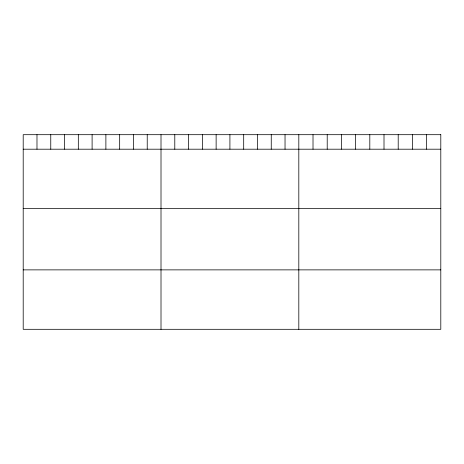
<?xml version="1.0" encoding="UTF-8"?>
<svg xmlns="http://www.w3.org/2000/svg" width="464" height="464" viewBox="0 0 464 464"><rect width="100%" height="100%" fill="white"/><g stroke="black" fill="none" stroke-linecap="round" stroke-linejoin="round"><path stroke-width="0.7" d="M23.2 149.199L440.8 149.199M23.2 208.638L440.8 208.638M23.2 269.874L440.8 269.874M426.602 134.693L426.602 149.199M412.403 134.693L412.403 149.199M398.205 134.693L398.205 149.199M384.006 134.693L384.006 149.199M369.808 134.693L369.808 149.199M355.61 134.693L355.61 149.199M341.411 134.693L341.411 149.199M327.213 134.693L327.213 149.199M313.014 134.693L313.014 149.199M298.816 134.693L298.816 329.307M285.035 134.693L285.035 149.199M271.254 134.693L271.254 149.199M257.474 134.693L257.474 149.199M243.693 134.693L243.693 149.199M229.912 134.693L229.912 149.199M216.131 134.693L216.131 149.199M202.35 134.693L202.35 149.199M188.57 134.693L188.57 149.199M174.789 134.693L174.789 149.199M161.008 134.693L161.008 329.307M147.227 134.693L147.227 149.199M133.446 134.693L133.446 149.199M119.666 134.693L119.666 149.199M105.885 134.693L105.885 149.199M92.104 134.693L92.104 149.199M78.323 134.693L78.323 149.199M64.542 134.693L64.542 149.199M50.762 134.693L50.762 149.199M36.981 134.693L36.981 149.199M440.8 134.693L23.2 134.693L23.2 329.307L440.8 329.307L440.8 134.693"/></g></svg>
